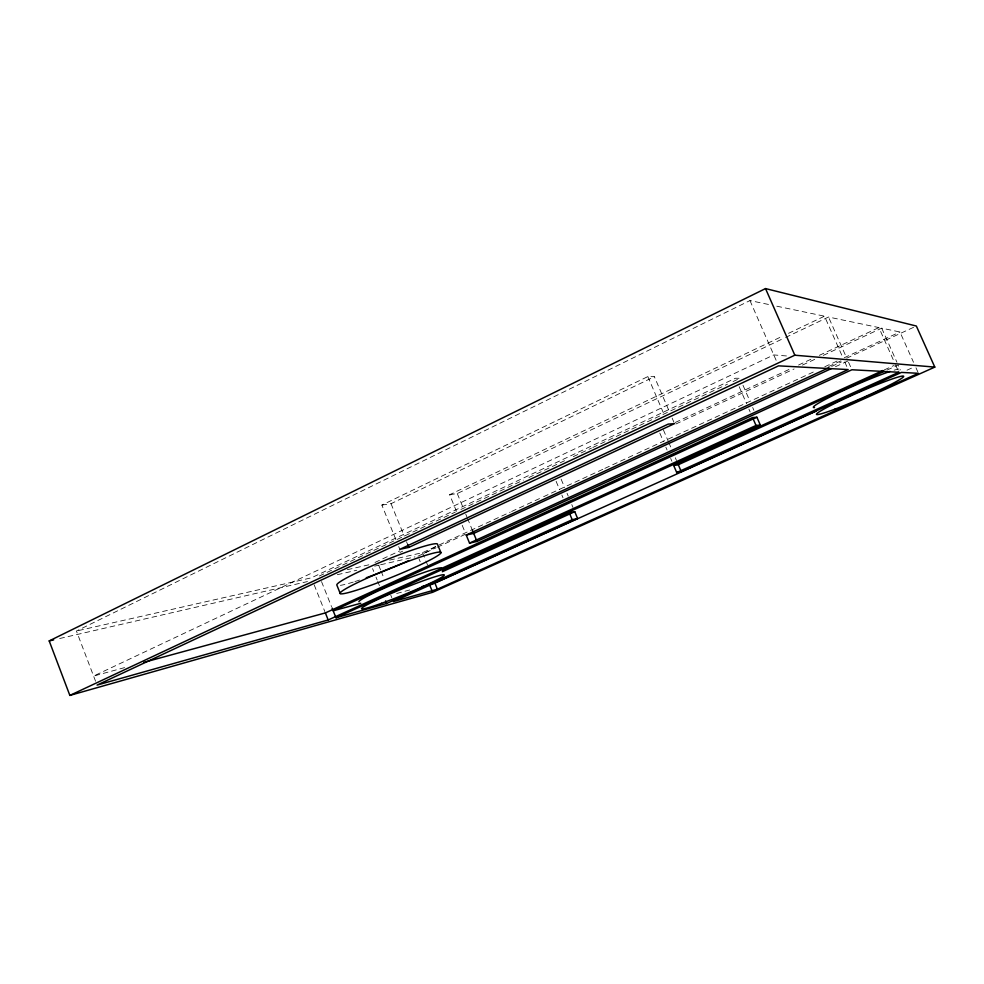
<?xml version="1.0" encoding="UTF-8"?>
<svg xmlns="http://www.w3.org/2000/svg" width="984" height="984" viewBox="0 0 984 984"><rect width="100%" height="100%" fill="white"/><g stroke="black" fill="none" stroke-linecap="round" stroke-linejoin="round"><path stroke-width="0.74" stroke-dasharray="4.92 3.69" d="M95.559 681.223L76.432 631.027L749.956 300.575L769.34 304.634M395.888 539.65L381.866 505.087L647.853 376.589L654.372 376.712L669.772 412.591M381.866 505.087L391.029 503.685L654.372 376.712M456.49 511.397L449.639 494.706L783.006 335.95M788.541 333.318L824.506 316.184L842.968 357.856M449.639 494.706L457.277 493.537L784.186 338.102M785.576 337.451L828.516 317.032L878.896 327.586L894.284 362.038M319.296 576.034L455.358 512.086M460.906 509.478L523.39 480.106M528.937 477.498L567.817 459.221M573.364 456.613L591.421 448.138M592.811 447.474L727.484 384.178M733.031 381.571L739.968 378.311L735.491 378.225L311.375 577.829L76.432 631.027M375.002 562.43L399.922 550.819M675.245 422.493L790.238 368.902M798.541 365.039L812.403 358.582M819.328 355.347L878.896 327.586M399.861 552.491L402.628 551.2M675.873 424.006L794.1 368.963M802.44 365.076L814.961 359.258M823.301 355.372L881.713 328.176L899.954 331.989L913.509 362.272M389.652 560.105L422.517 552.664L437.831 545.591M439.221 544.939L510.216 512.135M511.606 511.483L542.221 497.338M543.623 496.686L603.475 469.024M604.865 468.384L635.479 454.227M636.882 453.587L816.437 370.599M824.789 366.737L838.7 360.304M844.272 357.733L899.954 331.989M417.954 556.181L436.047 547.83M437.437 547.178L465.284 534.324M828.639 366.54L841.172 360.759M913.57 327.328L846.744 358.188L828.516 317.032M831.64 366.429L841.406 361.928M835.465 366.712L847.987 360.943M884.358 369.861L894.124 365.433M887.039 370.058L898.171 365.015L900.372 369.935M906.965 370.193L912.562 367.672M124.599 667.607L93.591 676.057L773.781 354.929L789.094 356.171M396.65 593.512L409.897 589.908M59.655 638.518L307.475 581.569M337.327 574.705L356.737 570.253M374.658 566.132L379.135 565.099M380.623 564.755L414.965 556.87M347.278 569.699L370.845 564.361M776.794 306.196L824.506 316.184M915.981 367.782L917.838 371.927M881.713 328.176L896.953 362.284M895.514 364.793L897.74 369.775M848.54 362.198L850.779 367.241M844.764 361.915L847.581 368.287M749.956 300.575L776.77 361.755M742.994 385.261L749.648 400.549M752.674 407.499L753.892 410.279M739.156 386.651L746.487 403.514M748.922 409.135L750.152 411.952M672.146 418.114L673.917 422.247M647.853 376.589L664.028 414.338M663.364 429.823L668.136 440.992M668.739 442.394L671.728 449.368M675.307 457.744L676.5 460.537M659.821 433.071L663.437 441.521M665.848 447.154L667.054 449.971M670.682 458.433L671.888 461.25M561.101 479.122L564.668 487.621M567.042 493.279L568.223 496.108M571.79 504.595L572.971 507.437M556.108 481.299L559.552 489.528M561.852 495.013L562.996 497.756M457.277 493.537L463.513 508.666M465.776 514.165L466.908 516.92M467.474 518.297L472.578 530.683M462.209 525.308L465.075 532.258M422.517 552.664L425.334 559.576M425.9 560.966L427.597 565.111M419.073 558.961L420.205 561.741M391.029 503.685L404.227 536.12M406.515 541.754L407.659 544.582M398.704 546.563L399.824 549.33M378.84 565.615L380.537 569.834M381.103 571.237L383.944 578.26M390.759 595.123L391.804 597.706M372.567 568.617L373.711 571.446M375.999 577.116L377.143 579.945M377.708 581.372L379.43 585.615M321.522 581.593L331.522 606.624M314.179 584.853L324.818 611.519M435.629 546.563A54.341 4.772 -22.1 0 1 424.116 553.279M359.566 580.043A54.341 4.772 -22.1 0 1 354.412 581.728M353.207 582.097A54.341 4.772 -22.1 0 1 340.378 585.357M894.124 370.168A47.478 3.481 -23.6 0 1 897.74 371.878"/><path stroke-width="1.48" d="M49.2 640.916L765.527 288.583L916.35 326.036L934.8 367.106L432.652 592.307L69.852 695.417L49.2 640.916L53.677 639.883M69.852 695.417L794.826 355.212L934.8 367.106M408.815 547.399L674.507 423.624L668.222 424.116L399.824 549.33L408.815 547.399L407.659 544.582M882.968 370.501L673.696 465.481L676.709 472.541L898.859 372.259L851.898 369.763L477.006 541.434L469.54 543.131L466.219 535.038L828.86 367.721M831.283 368.643L473.71 533.426L466.219 535.038M469.54 543.131L848.146 369.566L778.565 365.851L97.047 685.098L328.189 619.969L756.019 425.469L760.312 425.051L756.905 417.241L752.588 417.573L325.372 612.921L143.787 662.38M756.905 417.241L333.182 610.793L360.771 603.278M332.075 608.014L335.974 617.768L760.312 425.051M442.529 570.4L569.318 512.848L574.754 511.68L577.608 518.494L393.379 601.593L437.4 589.195L918.453 373.305L901.479 372.407L681.297 471.717L676.709 472.541M442.333 571.729L574.754 511.68M673.696 465.481L678.296 464.719L884.259 371.325M335.974 617.768L386.638 603.487L572.208 519.724L577.608 518.494M421.669 586.698L434.916 583.094L815.908 411.263M765.527 288.583L794.826 355.212M752.588 417.573L756.019 425.469M678.296 464.719L681.297 471.717M569.318 512.848L572.208 519.724M472.578 530.683L477.006 541.434M440.93 552.713A54.366 4.453 -22.1 0 0 366.294 578.506A54.366 4.453 -22.1 0 0 364.412 587.596A54.366 4.453 -22.1 0 0 440.93 552.713L437.56 544.472A54.341 4.772 -22.1 0 0 386.343 559.822A54.341 4.772 -22.1 0 0 336.872 585.136L340.218 593.487M434.916 583.094L437.4 589.195M429.258 583.967L432.087 590.917M385.58 600.88L386.638 603.487M325.372 612.921L328.189 619.969M408.778 560.609A54.341 4.772 -22.1 0 1 366.245 577.743M358.951 601.839A44.6 3.223 -22.2 0 1 399.922 581.606A44.6 3.223 -22.2 0 1 441.533 568.272M814.518 407.585A47.478 3.481 -23.6 0 1 837.261 393.452A47.478 3.481 -23.6 0 1 890.028 371.46M381.484 603.315A44.624 3.001 -22.2 0 0 444.301 575.062A44.624 3.001 -22.2 0 0 383.207 596.993A44.624 3.001 -22.2 0 0 381.484 603.315M834.813 409.184A47.503 3.247 -23.6 0 0 903.398 376.897A47.503 3.247 -23.6 0 0 841.849 400.021A47.503 3.247 -23.6 0 0 834.813 409.184"/></g></svg>
